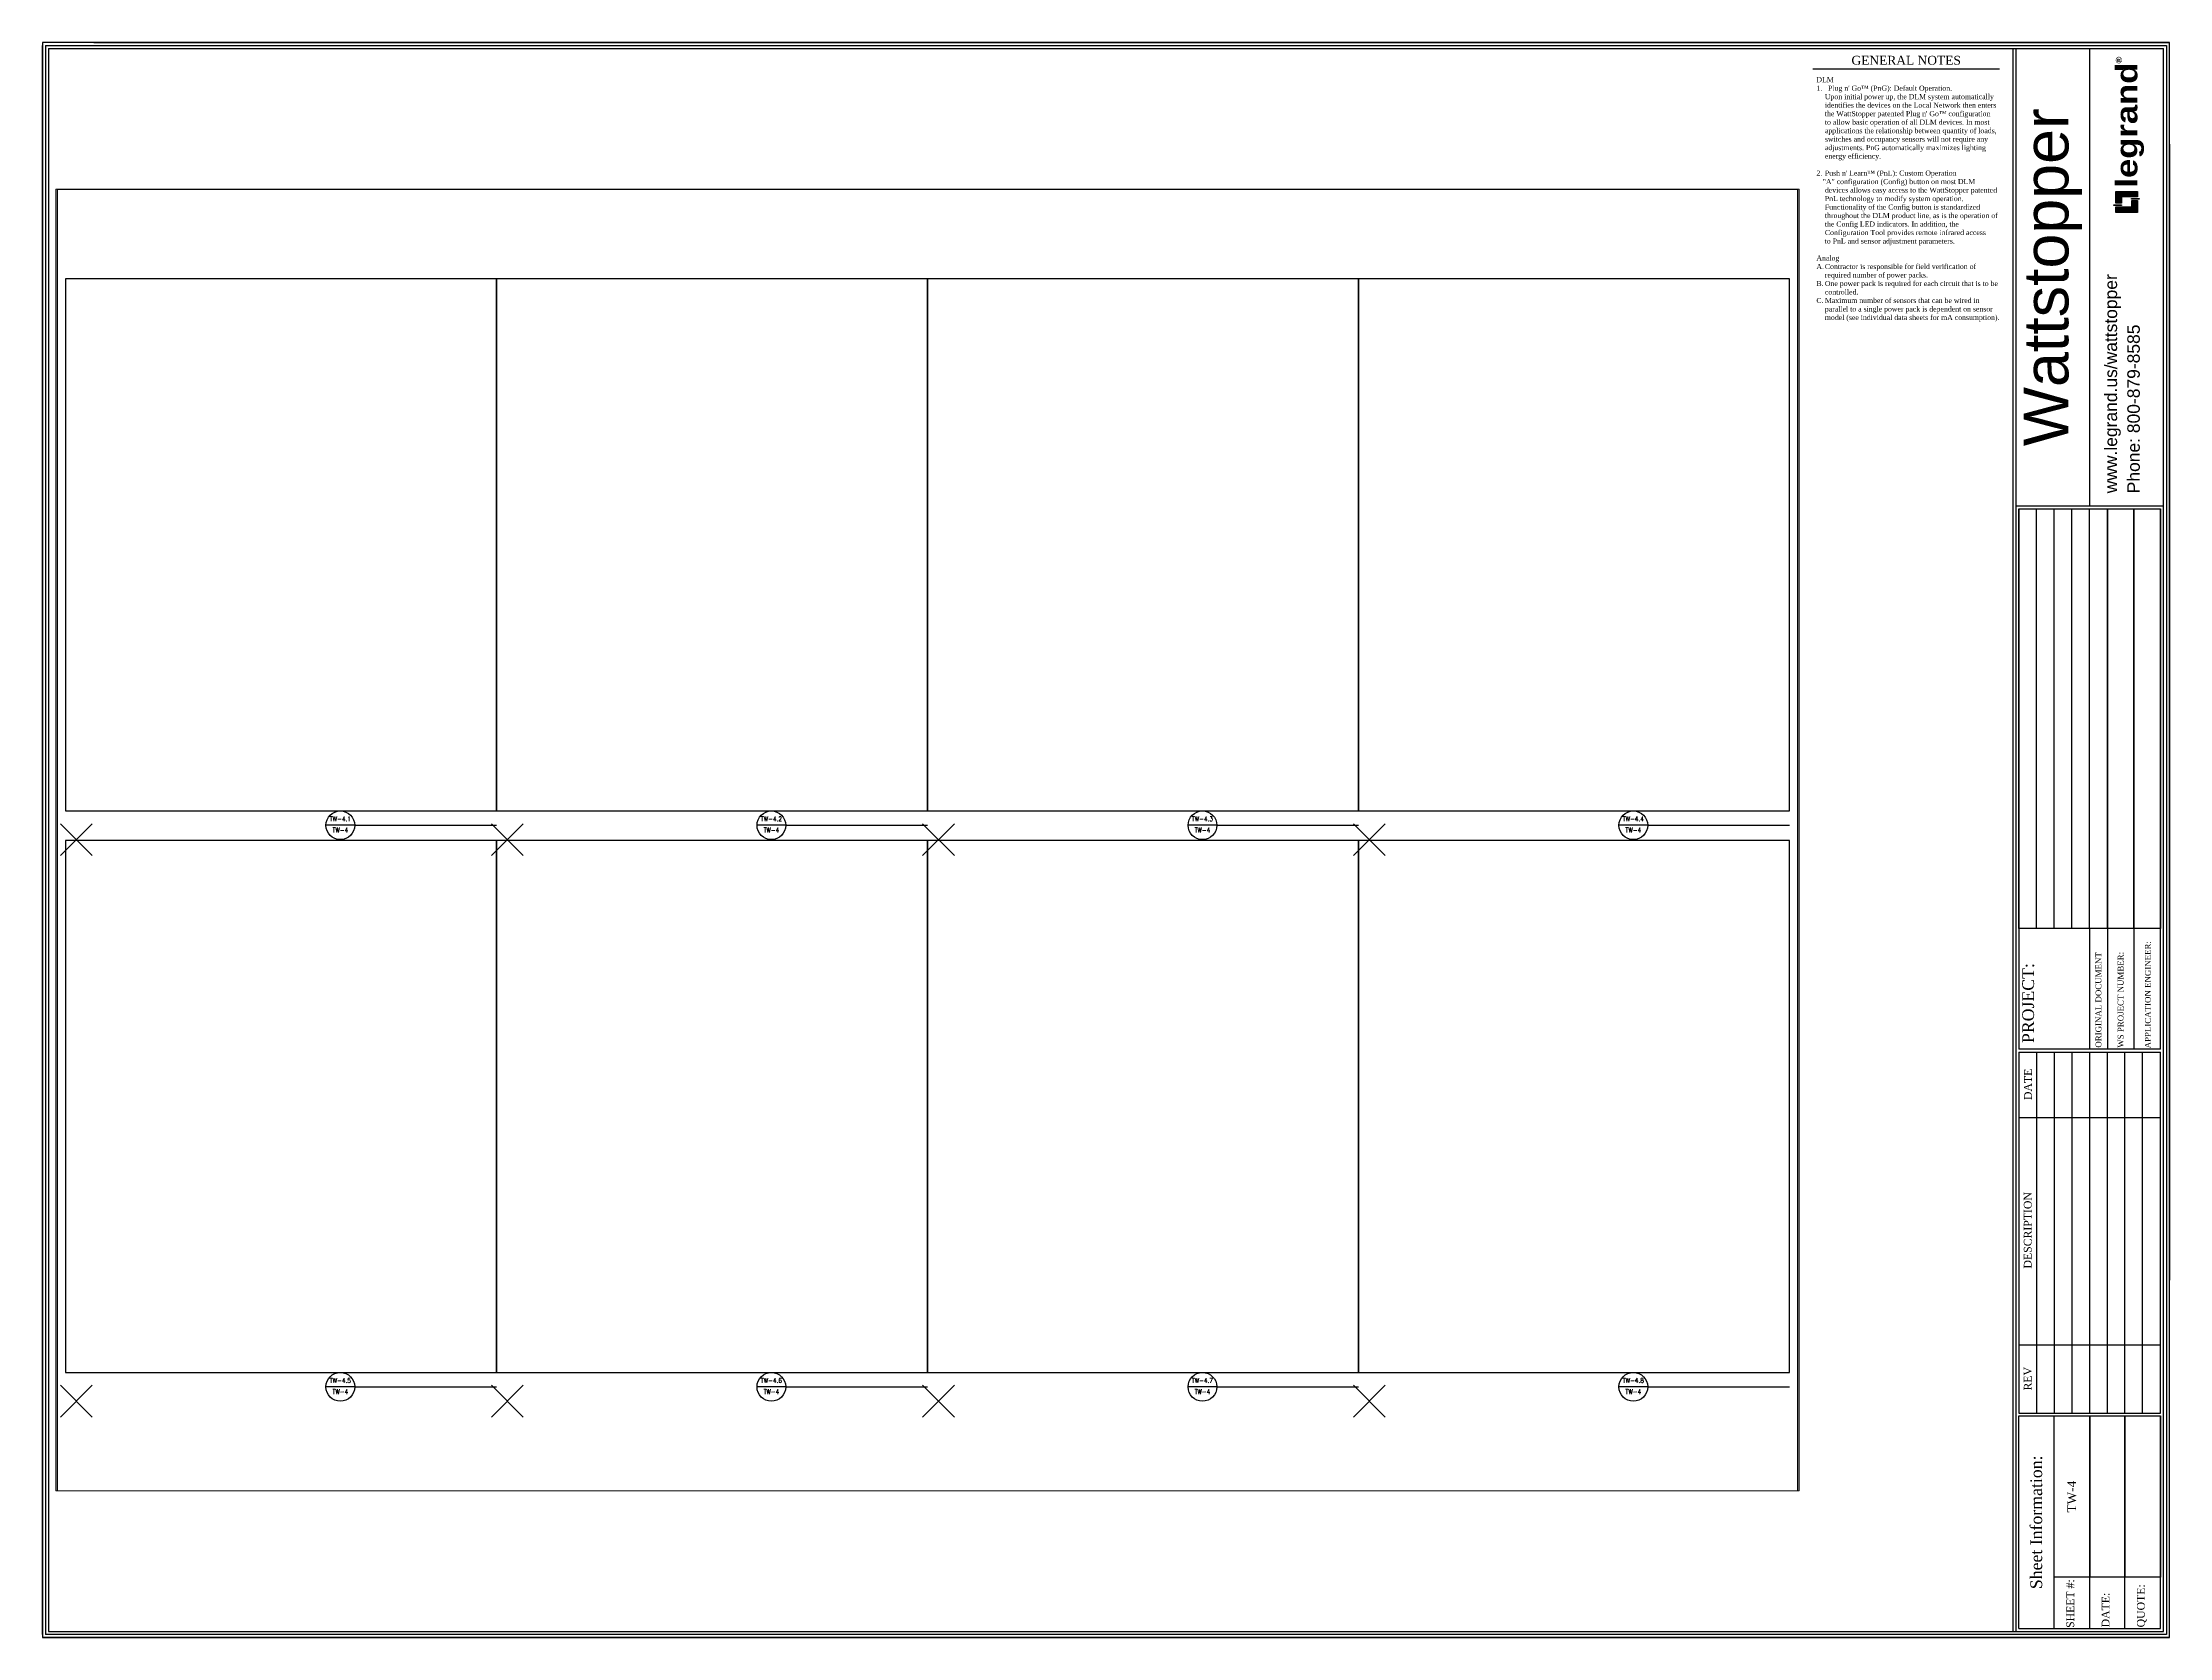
# Paper-space layout 'TW-4 36 X 48' of a CAD drawing. Header units: millimetres, sheet in inches. Extents: x -0.4 to 47.6, y 0 to 36.
# The model-space entities are those that its viewports show. They can reach past a viewport. Long polylines and large blocks are cut down to what shows.
import ezdxf
from ezdxf.enums import TextEntityAlignment as Align

# ---------------------------------------------------------------- set-up
doc = ezdxf.new("R2010")
doc.units = ezdxf.units.MM
doc.header["$MEASUREMENT"] = 0
doc.header["$PDMODE"] = 3
doc.header["$PDSIZE"] = 1
for name, color, linetype in [('_TW-3', 7, 'Continuous'), ('_TW-4', 7, 'Continuous'), ('_TW_DLM_Analog_Mix', 160, 'Continuous'), ('_TW_Viewport', 7, 'Continuous'), ('_WS_WattStopper', 160, 'Continuous'), ('TW_REF_MARKER', 7, 'Continuous')]:
    doc.layers.add(name, color=color, linetype=linetype)
doc.layers.add('_TW_Boundary', color=7, linetype='Continuous', plot=False)
doc.layers.add('_TW_Insertion_Point', color=1, linetype='Continuous', lineweight=25, plot=False)
doc.styles.add('Arial', font='arial.ttf', dxfattribs={"height": 0.1875})
doc.styles.add('Legrand', font='ariblk.ttf', dxfattribs={"height": 0.1875})
doc.styles.add('ROMANS', font='ROMANS.shx')
doc.styles.get("Standard").update_dxf_attribs({"font": 'arial.ttf'})
doc.styles.add('STD', font='simplex.shx', dxfattribs={"height": 0.1})
doc.styles.add('WS8th', font='complex.shx', dxfattribs={"height": 0.1875})
doc.styles.add('WSTB', font='times.ttf')

# ---------------------------------------------------------------- blocks, each defined once
blk = doc.blocks.new('*U13')
at = {"layer": '_WS_WattStopper'}
h = blk.add_hatch(color=256, dxfattribs=at)
h.dxf.hatch_style = 1
h.paths.add_polyline_path([(47.279, 32.166), (47.279, 32.432), (47.147, 32.432), (47.147, 32.288), (46.788, 32.288), (46.788, 32.166)])
h.paths.add_polyline_path([(47.145, 32.482), (47.145, 32.464), (47.319, 32.464), (47.319, 32.482)])
h.paths.add_polyline_path([(46.92, 32.321), (46.92, 32.339), (46.746, 32.339), (46.746, 32.321)])
h.paths.add_polyline_path([(46.918, 32.514), (47.277, 32.514), (47.277, 32.637), (46.786, 32.637), (46.786, 32.371), (46.918, 32.371)])
at = {"layer": '_TW_DLM_Analog_Mix', "const_width": 0.0301}
blk.add_lwpolyline([(39.95, 35.399), (44.166, 35.399)], dxfattribs=at)
at = {"layer": '_WS_WattStopper', "linetype": 'Continuous'}
for p, q in [((48, 36), (0, 36)), ((0, 36), (0, 0)), ((1.154, 36), (48, 36)), ((0, 0.066), (0, 35.934)), ((0.066, 35.934), (0.066, 0.066)), ((0.066, 35.934), (47.934, 35.934)), ((0.133, 35.867), (47.867, 35.867)), ((0.133, 35.867), (0.133, 0.133))]:
    blk.add_line(p, q, dxfattribs=at)
at = {"layer": '_WS_WattStopper'}
for p, q in [((48, 0), (48, 36)), ((44.466, 35.867), (44.466, 0.133)), ((44.532, 35.867), (44.532, 0.133)), ((46.2, 25.541), (46.2, 35.867)), ((47.867, 0.133), (47.867, 35.867)), ((47.934, 35.934), (47.934, 0.066)), ((48, 33.703), (48, 8.063)), ((44.532, 25.541), (47.867, 25.541)), ((44.598, 25.475), (47.801, 25.475)), ((44.598, 25.475), (44.598, 13.277)), ((44.998, 16.003), (44.998, 25.475)), ((45.398, 16.003), (45.398, 25.475)), ((45.798, 16.003), (45.798, 25.475)), ((46.198, 16.003), (46.198, 25.475)), ((47.801, 13.277), (47.801, 25.475)), ((46.198, 16.003), (46.198, 13.277)), ((46.598, 16.003), (46.598, 13.277)), ((47.199, 16.003), (47.199, 13.277)), ((47.801, 13.277), (44.598, 13.277)), ((44.598, 13.21), (47.801, 13.21)), ((44.598, 13.21), (44.598, 5.066)), ((45.005, 5.066), (45.005, 13.21)), ((45.403, 5.066), (45.403, 13.21)), ((45.802, 5.066), (45.802, 13.21)), ((46.2, 5.066), (46.2, 13.21)), ((46.598, 5.066), (46.598, 13.21)), ((46.996, 5.066), (46.996, 13.21)), ((47.394, 5.066), (47.394, 13.21)), ((47.801, 5.066), (47.801, 13.21)), ((44.598, 11.74), (47.801, 11.74)), ((44.598, 6.603), (47.801, 6.603)), ((44.598, 5.066), (47.801, 5.066)), ((44.598, 5), (47.801, 5)), ((44.598, 0.199), (44.598, 5)), ((45.395, 0.199), (45.395, 5)), ((45.395, 0.199), (45.395, 5)), ((46.2, 0.199), (46.2, 5)), ((46.2, 0.199), (46.2, 5)), ((46.996, 0.199), (46.996, 5)), ((47.801, 0.199), (47.801, 5)), ((47.801, 0.199), (47.801, 5)), ((0, 0), (48, 0)), ((47.934, 0.066), (0.066, 0.066)), ((0.133, 0.133), (47.867, 0.133)), ((44.598, 0.199), (47.801, 0.199)), ((48, 0), (0, 0))]:
    blk.add_line(p, q, dxfattribs=at)
for points in [[(46.92, 32.339), (46.92, 32.321), (46.746, 32.321), (46.746, 32.339)], [(46.918, 32.514), (46.918, 32.371), (46.786, 32.371), (46.786, 32.637), (47.277, 32.637), (47.277, 32.514)], [(47.147, 32.288), (47.147, 32.432), (47.279, 32.432), (47.279, 32.166), (46.788, 32.166), (46.788, 32.288)], [(47.145, 32.464), (47.145, 32.482), (47.319, 32.482), (47.319, 32.464)], [(44.598, 25.475), (46.598, 25.475), (46.598, 16.003), (44.598, 16.003)], [(46.598, 25.475), (47.199, 25.475), (47.199, 16.003), (46.598, 16.003)], [(47.199, 25.475), (47.801, 25.475), (47.801, 16.003), (47.199, 16.003)]]:
    blk.add_lwpolyline(points, close=True, dxfattribs=at)
for points in [[(46.2, 5), (46.2, 1.359), (45.395, 1.359), (45.395, 5)], [(46.996, 5), (46.996, 1.359), (46.2, 1.359), (46.2, 5)], [(47.801, 5), (47.801, 1.359), (46.996, 1.359), (46.996, 5)]]:
    blk.add_lwpolyline(points, dxfattribs=at)
at = {"insert": (13.845, 25.539), "char_height": 0.18, "attachment_point": 6}
blk.add_mtext('\\A1;', dxfattribs=at)
at = {"layer": '_TW_DLM_Analog_Mix', "style": 'WSTB'}
blk.add_text('GENERAL NOTES', height=0.20077, dxfattribs=at).set_placement((42.058, 35.499), align=Align.CENTER)
at = {"layer": '_TW_DLM_Analog_Mix', "linetype": 'Continuous', "insert": (40.032, 35.219), "char_height": 0.114984, "width": 4.04095, "attachment_point": 1, "style": 'WSTB'}
blk.add_mtext('DLM\\P1.   Plug n\' Go™ (PnG): Default Operation. \\P\\pl0.1912,t0.1912;Upon initial power up, the DLM system automatically identifies the devices on the Local Network then enters the WattStopper patented Plug n\' Go™ configuration to allow basic operation of all DLM devices. In most applications the relationship between quantity of loads, switches and occupancy sensors will not require any adjustments. PnG automatically maximizes lighting energy efficiency.\\P\\pl0;\\P\\pi-0.1912,l0.1912;2.^IPush n\' Learn™ (PnL): Custom Operation  \\P\\pi-0.0478;"A" configuration (Config) button on most DLM devices allows easy access to the WattStopper patented PnL technology to modify system operation. Functionality of the Config button is standardized throughout the DLM product line, as is the operation of the Config LED indicators. In addition, the Configuration Tool provides remote infrared access \\P to PnL and sensor adjustment parameters.\\P\\P\\pi0,l0,tz;Analog\\P\\pi-0.19119,l0.19119,t0.19119,0.28678;A.^IContractor is responsible for field verification of \\P\\pi0,t0.28678;required number of power packs.\\P\\pi-0.19119,t0.19119,0.28678;B.^IOne power pack is required for each circuit that is to be \\P\\pi0,t0.28678;controlled.\\P\\pi-0.19119,t0.19119,0.28678;C.^IMaximum number of sensors that can be wired in \\P\\pi0,t0.28678;parallel to a single power pack is dependent on sensor \\Pmodel (see individual data sheets for mA consumption).', dxfattribs=at)
at = {"layer": '_WS_WattStopper'}
for s, height, style, p in [('®', 0.133, 'Legrand', (46.923, 35.525)), ('ORIGINAL DOCUMENT', 0.1327, 'WSTB', (46.463, 13.313)), ('WS PROJECT NUMBER:', 0.1327, 'WSTB', (46.964, 13.313)), ('APPLICATION ENGINEER:', 0.13265, 'WSTB', (47.578, 13.297)), ('PROJECT:', 0.2654, 'WSTB', (44.943, 13.417)), ('DATE', 0.1756, 'WSTB', (44.894, 12.13)), ('DESCRIPTION', 0.17557, 'WSTB', (44.888, 8.328)), ('REV', 0.1756, 'WSTB', (44.888, 5.575)), ('SHEET #:', 0.1756, 'WSTB', (45.849, 0.216)), ('DATE:', 0.1756, 'WSTB', (46.645, 0.228)), ('QUOTE:', 0.1756, 'WSTB', (47.441, 0.228))]:
    blk.add_text(s, height=height, rotation=90, dxfattribs=dict(at, style=style)).set_placement(p)
at = {"layer": '_WS_WattStopper', "style": 'Legrand'}
blk.add_text('legrand', height=0.4881, rotation=90, dxfattribs=at).set_placement((47.032, 32.726), align=Align.MIDDLE_LEFT)
at = {"layer": '_WS_WattStopper', "rotation": 90}
for s, width, gutter_width, insert, char_height, attachment_point, style in [('\\A2;{\\fArial|b0|i0|c0|p34;\\H5.3333x;Wattstopper}', 0.68888, 0.938, (45.366, 30.704), 0.19, 5, 'Arial'), ('\\A2;{\\fArial|b0|i0|c0|p34;\\H5.3333x;www.legrand.us/wattstopper}', 6.42662, 0.938, (46.719, 25.826), 0.05284, 4, 'WS8th'), ('\\A2;{\\fArial|b0|i0|c0|p34;\\H5.3333x;Phone: 800-879-8585}', 6.42662, 0.938, (47.191, 25.826), 0.05284, 4, 'WS8th'), ('Sheet Information:', 3.65264, 1, (44.996, 2.599), 0.26542, 5, 'WSTB')]:
    blk.add_mtext_dynamic_manual_height_columns(s, width=width, gutter_width=gutter_width, heights=[0], dxfattribs=dict(at, insert=insert, char_height=char_height, attachment_point=attachment_point, style=style))
at = {"layer": '_WS_WattStopper', "style": 'WSTB'}
for tag, height, p in [('DOCUMENT', 0.199, (46.398, 20.831)), ('PROJECT1', 0.199, (44.798, 20.831)), ('PROJECT2', 0.199, (45.198, 20.831)), ('PROJECT3', 0.199, (45.598, 20.831)), ('PROJECT4', 0.199, (45.999, 20.831)), ('PRJB', 0.199, (46.899, 20.831)), ('NAME', 0.199, (47.5, 20.831)), ('REVISION_1', 0.126, (45.204, 12.475)), ('REVISION_2', 0.126, (45.602, 12.475)), ('REVISION_3', 0.126, (46.001, 12.475)), ('REVISION_4', 0.126, (46.399, 12.475)), ('REVISION_5', 0.126, (46.794, 12.475)), ('REVISION_6', 0.126, (47.195, 12.475)), ('REVISION_7', 0.126, (47.593, 12.475)), ('REVISION_1_DESC', 0.126, (45.204, 9.171)), ('REVISION_2_DESC', 0.126, (45.602, 9.171)), ('REVISION_3_DESC', 0.126, (46.001, 9.171)), ('REVISION_4_DESC', 0.126, (46.399, 9.171)), ('REVISION_5_DESC', 0.126, (46.797, 9.171)), ('REVISION_6_DESC', 0.126, (47.195, 9.171)), ('SHEET', 0.199, (45.793, 3.179)), ('DATE', 0.199, (46.598, 3.179)), ('QUOTE', 0.199, (47.394, 3.179))]:
    blk.add_attdef(tag, text='', height=height, rotation=90, dxfattribs=at).set_placement(p, align=Align.MIDDLE_CENTER)
blk = doc.blocks.new('DTLBUB')
blk.add_line((0.313, 0), (-0.313, 0))
blk.add_circle((0, 0), 0.313)
at = {"style": 'STD', "flags": 12}
for tag, height, p in [('A1', 0.104, (0, 0.14)), ('M-000', 0.0781, (0, -0.103))]:
    blk.add_attdef(tag, text='', height=height, dxfattribs=at).set_placement(p, align=Align.MIDDLE)

msp = doc.modelspace()

# ---------------------------------------------------------------- linework, layer by layer
at = {"layer": '_TW-3'}
for p, q in [((494.68, 36.11), (503.57, 36.11)), ((521.7, 36.11), (530.59, 36.11)), ((548.72, 36.11), (557.6, 36.11)), ((575.73, 36.11), (584.62, 36.11)), ((494.68, 0.9), (503.57, 0.9)), ((521.7, 0.9), (530.59, 0.9)), ((548.72, 0.9), (557.6, 0.9)), ((575.73, 0.9), (584.62, 0.9))]:
    msp.add_line(p, q, dxfattribs=at)
at = {"layer": '_TW_Boundary', "color": 251}
for points in [[(476.05, 75.98), (585.13, 75.98), (585.13, -5.61), (476.05, -5.61)], [(476.56, 37.01), (503.57, 37.01), (503.57, 70.37), (476.56, 70.37)], [(503.57, 37.01), (530.59, 37.01), (530.59, 70.37), (503.57, 70.37)], [(530.59, 37.01), (557.6, 37.01), (557.6, 70.37), (530.59, 70.37)], [(557.6, 37.01), (584.62, 37.01), (584.62, 70.37), (557.6, 70.37)], [(476.56, 1.8), (503.57, 1.8), (503.57, 35.16), (476.56, 35.16)], [(503.57, 1.8), (530.59, 1.8), (530.59, 35.16), (503.57, 35.16)], [(530.59, 1.8), (557.6, 1.8), (557.6, 35.16), (530.59, 35.16)], [(557.6, 1.8), (584.62, 1.8), (584.62, 35.16), (557.6, 35.16)]]:
    msp.add_lwpolyline(points, close=True, dxfattribs=at)
at = {"layer": '_TW_Insertion_Point'}
for p in [(477.23, 35.21), (504.25, 35.21), (531.27, 35.21), (558.28, 35.21), (477.23, 0), (504.25, 0), (531.27, 0), (558.28, 0)]:
    msp.add_point(p, dxfattribs=at)

# ---------------------------------------------------------------- block references
at = {"layer": '_TW-4'}
ref = msp.add_blockref('DTLBUB', (493.78, 36.11), dxfattribs=dict(at, xscale=2.878068995225996, yscale=2.878068995225996, zscale=2.878068995225996))
ref.add_attrib('A1', 'TW-4.1', dxfattribs={"layer": 'TW_REF_MARKER', "height": 0.3, "rotation": 0.0509, "style": 'ROMANS', "width": 0.8, "flags": 12}).set_placement((493.78, 36.51), align=Align.MIDDLE)
ref.add_attrib('M-000', 'TW-4', dxfattribs={"layer": 'TW_REF_MARKER', "height": 0.3, "rotation": 0.0509, "style": 'ROMANS', "width": 0.8, "flags": 12}).set_placement((493.78, 35.81), align=Align.MIDDLE)
ref = msp.add_blockref('DTLBUB', (520.8, 36.11), dxfattribs=dict(at, xscale=2.878068995225996, yscale=2.878068995225996, zscale=2.878068995225996))
ref.add_attrib('A1', 'TW-4.2', dxfattribs={"layer": 'TW_REF_MARKER', "height": 0.3, "rotation": 0.0509, "style": 'ROMANS', "width": 0.8, "flags": 12}).set_placement((520.8, 36.51), align=Align.MIDDLE)
ref.add_attrib('M-000', 'TW-4', dxfattribs={"layer": 'TW_REF_MARKER', "height": 0.3, "rotation": 0.0509, "style": 'ROMANS', "width": 0.8, "flags": 12}).set_placement((520.8, 35.81), align=Align.MIDDLE)
ref = msp.add_blockref('DTLBUB', (547.82, 36.11), dxfattribs=dict(at, xscale=2.878068995225996, yscale=2.878068995225996, zscale=2.878068995225996))
ref.add_attrib('A1', 'TW-4.3', dxfattribs={"layer": 'TW_REF_MARKER', "height": 0.3, "rotation": 0.0509, "style": 'ROMANS', "width": 0.8, "flags": 12}).set_placement((547.82, 36.51), align=Align.MIDDLE)
ref.add_attrib('M-000', 'TW-4', dxfattribs={"layer": 'TW_REF_MARKER', "height": 0.3, "rotation": 0.0509, "style": 'ROMANS', "width": 0.8, "flags": 12}).set_placement((547.82, 35.81), align=Align.MIDDLE)
ref = msp.add_blockref('DTLBUB', (574.83, 36.11), dxfattribs=dict(at, xscale=2.878068995225996, yscale=2.878068995225996, zscale=2.878068995225996))
ref.add_attrib('A1', 'TW-4.4', dxfattribs={"layer": 'TW_REF_MARKER', "height": 0.3, "rotation": 0.0509, "style": 'ROMANS', "width": 0.8, "flags": 12}).set_placement((574.83, 36.51), align=Align.MIDDLE)
ref.add_attrib('M-000', 'TW-4', dxfattribs={"layer": 'TW_REF_MARKER', "height": 0.3, "rotation": 0.0509, "style": 'ROMANS', "width": 0.8, "flags": 12}).set_placement((574.83, 35.81), align=Align.MIDDLE)
ref = msp.add_blockref('DTLBUB', (493.78, 0.9), dxfattribs=dict(at, xscale=2.878068995225996, yscale=2.878068995225996, zscale=2.878068995225996))
ref.add_attrib('A1', 'TW-4.5', dxfattribs={"layer": 'TW_REF_MARKER', "height": 0.3, "rotation": 0.0509, "style": 'ROMANS', "width": 0.8, "flags": 12}).set_placement((493.78, 1.3), align=Align.MIDDLE)
ref.add_attrib('M-000', 'TW-4', dxfattribs={"layer": 'TW_REF_MARKER', "height": 0.3, "rotation": 0.0509, "style": 'ROMANS', "width": 0.8, "flags": 12}).set_placement((493.78, 0.6), align=Align.MIDDLE)
ref = msp.add_blockref('DTLBUB', (520.8, 0.9), dxfattribs=dict(at, xscale=2.878068995225994, yscale=2.878068995225994, zscale=2.878068995225994))
ref.add_attrib('A1', 'TW-4.6', dxfattribs={"layer": 'TW_REF_MARKER', "height": 0.3, "rotation": 0.0509, "style": 'ROMANS', "width": 0.8, "flags": 12}).set_placement((520.8, 1.3), align=Align.MIDDLE)
ref.add_attrib('M-000', 'TW-4', dxfattribs={"layer": 'TW_REF_MARKER', "height": 0.3, "rotation": 0.0509, "style": 'ROMANS', "width": 0.8, "flags": 12}).set_placement((520.8, 0.6), align=Align.MIDDLE)
ref = msp.add_blockref('DTLBUB', (547.82, 0.9), dxfattribs=dict(at, xscale=2.878068995225994, yscale=2.878068995225994, zscale=2.878068995225994))
ref.add_attrib('A1', 'TW-4.7', dxfattribs={"layer": 'TW_REF_MARKER', "height": 0.3, "rotation": 0.0509, "style": 'ROMANS', "width": 0.8, "flags": 12}).set_placement((547.82, 1.3), align=Align.MIDDLE)
ref.add_attrib('M-000', 'TW-4', dxfattribs={"layer": 'TW_REF_MARKER', "height": 0.3, "rotation": 0.0509, "style": 'ROMANS', "width": 0.8, "flags": 12}).set_placement((547.82, 0.6), align=Align.MIDDLE)
ref = msp.add_blockref('DTLBUB', (574.83, 0.9), dxfattribs=dict(at, xscale=2.878068995225994, yscale=2.878068995225994, zscale=2.878068995225994))
ref.add_attrib('A1', 'TW-4.8', dxfattribs={"layer": 'TW_REF_MARKER', "height": 0.3, "rotation": 0.0509, "style": 'ROMANS', "width": 0.8, "flags": 12}).set_placement((574.83, 1.3), align=Align.MIDDLE)
ref.add_attrib('M-000', 'TW-4', dxfattribs={"layer": 'TW_REF_MARKER', "height": 0.3, "rotation": 0.0509, "style": 'ROMANS', "width": 0.8, "flags": 12}).set_placement((574.83, 0.6), align=Align.MIDDLE)

psp = doc.layouts.new('TW-4 36 X 48')

# ---------------------------------------------------------------- block references
at = {"layer": '_WS_WattStopper'}
psp.add_blockref('*U13', (-0.432, 0), dxfattribs=at).add_auto_attribs({'SHEET': 'TW-4'})

# ---------------------------------------------------------------- viewports
at = {"layer": '_TW_Viewport'}
psp.add_viewport(center=(19.54, 18), size=(39.346, 29.3744), view_center_point=(530.588, 35.186), view_height=81.59048, dxfattribs=at)

doc.saveas('drawing.dxf')
